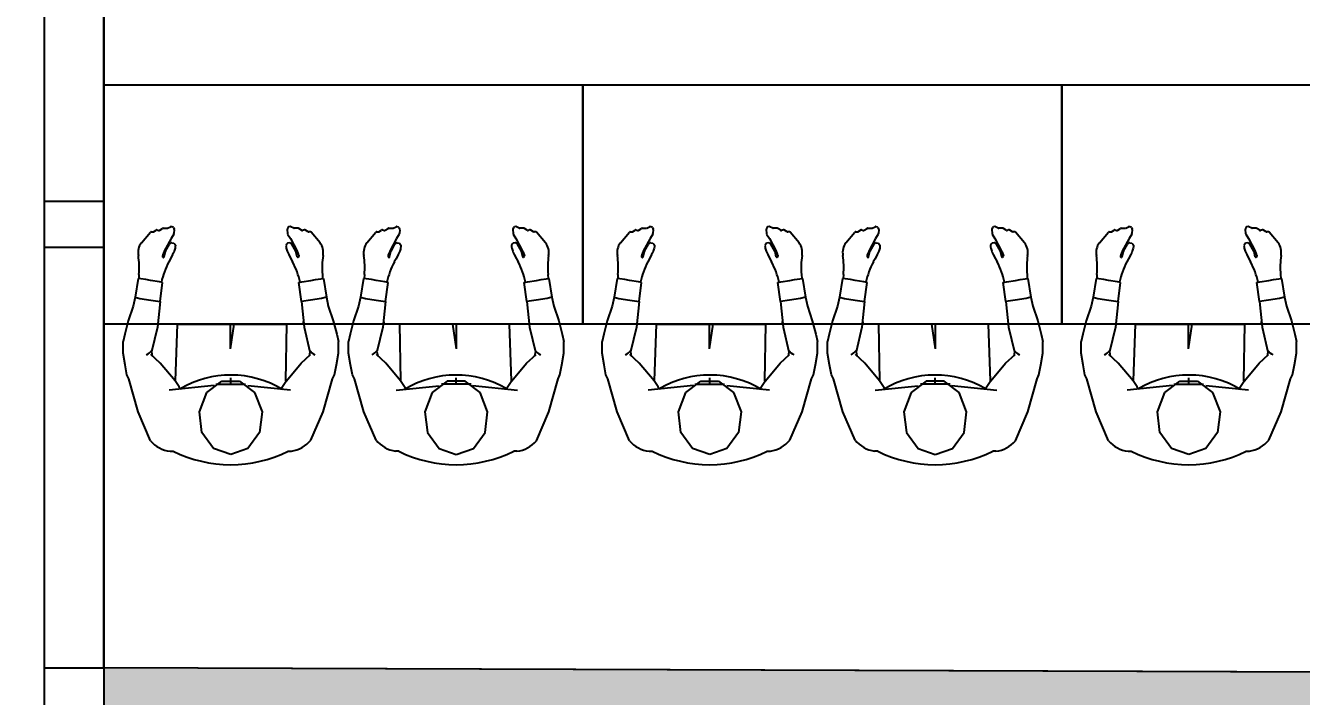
# Model space of a CAD drawing. Header units: metres. Extents: x -1 to 148, y -1 to 108.
# Drawn here: x 34.209 to 37.406, y 44.063 to 45.744 of the extents above; entities that cross this region are included whole.
import ezdxf

# ---------------------------------------------------------------- set-up
doc = ezdxf.new("R2010")
doc.units = ezdxf.units.M
doc.header["$MEASUREMENT"] = 0
for name, color, linetype in [('BEMASZUNG', 8, 'CONTINUOUS'), ('Unchanged', 8, 'CONTINUOUS'), ('Unchanged Layer Off', 2, 'CONTINUOUS')]:
    doc.layers.add(name, color=color, linetype=linetype)
doc.styles.add('ARIAL', font='arial.ttf')
doc.dimstyles.new('Meter_Bem', dxfattribs={"dimtxt": 0.35, "dimasz": 0.015, "dimexe": 0, "dimexo": 0.1, "dimgap": 0.05, "dimtad": 1, "dimzin": 0, "dimdsep": 46, "dimtxsty": 'ARIAL', "dimblk1": 'mass1', "dimblk2": 'mass2', "dimsah": 1, "dimcen": 0.125, "dimse1": 1, "dimse2": 1, "dimclrd": 256, "dimclre": 1, "dimclrt": 256, "dimazin": 0, "dimtp": 102033525.0, "dimtm": 1, "dimtfac": 1, "dimtix": 1, "dimtmove": 2, "dimatfit": 3, "dimldrblk": 'mass2', "dimfxl": 1, "dimtolj": 1, "dimtzin": 0, "dimlwd": -1, "dimarcsym": 0})

# ---------------------------------------------------------------- blocks, each defined once
blk = doc.blocks.new('mass1')
at = {"layer": 'Unchanged'}
for p, q in [((0, 25.5), (0, -12.75)), ((-5, -5), (5, 5)), ((-5, 0), (5, 0))]:
    blk.add_line(p, q, dxfattribs=at)
blk = doc.blocks.new('mass2')
at = {"layer": 'Unchanged'}
for p, q in [((0, -25.5), (0, 12.75)), ((5, 5), (-5, -5)), ((5, 0), (-5, 0))]:
    blk.add_line(p, q, dxfattribs=at)
blk = doc.blocks.new('*D12')
at = {"layer": 'BEMASZUNG', "transparency": 16777216}
blk.add_line((-1, 1.015), (-1, 106.295), dxfattribs=at)
at = {"layer": 'BEMASZUNG', "transparency": 16777216, "xscale": 0.015, "yscale": 0.015, "zscale": 0.015}
for name, p, rotation in [('mass2', (-1, 106.31), 90), ('mass1', (-1, 1), 270)]:
    blk.add_blockref(name, p, dxfattribs=dict(at, rotation=rotation))
at = {"layer": 'BEMASZUNG', "transparency": 16777216, "insert": (-1.2288, 53.655), "char_height": 0.35, "attachment_point": 5, "rotation": 90, "style": 'ARIAL'}
blk.add_mtext('\\A1;105.31', dxfattribs=at)

msp = doc.modelspace()

# ---------------------------------------------------------------- hatches: boundary and pattern name
at = {"layer": 'Unchanged'}
h = msp.add_hatch(color=256, dxfattribs=at)
h.paths.add_polyline_path([(42.6381, 48.6913), (42.7531, 48.6913), (42.7531, 51.3509), (35.5045, 51.3761), (35.5041, 51.2611), (42.6381, 51.2363)])
h.paths.add_polyline_path([(42.7531, 47.6813), (42.6381, 47.6813), (42.6381, 44.106), (34.4058, 44.1346), (34.4056, 44.1346), (34.4056, 44.0196), (42.6381, 43.991), (42.6381, 41.5322), (42.7531, 41.5322)])

# ---------------------------------------------------------------- linework, layer by layer
for p, q in [((34.2556, 51.2655), (34.2556, 44.0201)), ((34.4056, 51.265), (34.4056, 44.0196)), ((34.2556, 45.3039), (34.4056, 45.3039)), ((34.5294, 45.2273), (34.5361, 45.2317)), ((34.5384, 45.2321), (34.5431, 45.2308)), ((34.5454, 45.2312), (34.5522, 45.2357)), ((34.5538, 45.2361), (34.5639, 45.2361)), ((34.5652, 45.2364), (34.5723, 45.2399)), ((34.574, 45.2401), (34.5776, 45.2395)), ((34.5797, 45.2379), (34.5813, 45.2341)), ((34.5815, 45.2328), (34.5808, 45.2229)), ((34.8647, 45.2328), (34.8655, 45.2229)), ((34.8666, 45.2379), (34.865, 45.2341)), ((34.8722, 45.2401), (34.8687, 45.2395)), ((34.8811, 45.2364), (34.8739, 45.2399)), ((34.8925, 45.2361), (34.8823, 45.2361)), ((34.9009, 45.2312), (34.894, 45.2357)), ((34.9079, 45.2321), (34.9032, 45.2308)), ((34.9169, 45.2273), (34.9102, 45.2317)), ((35.0943, 45.2273), (35.101, 45.2317)), ((35.1033, 45.2321), (35.1081, 45.2308)), ((35.1103, 45.2312), (35.1172, 45.2357)), ((35.1187, 45.2361), (35.1289, 45.2361)), ((35.1301, 45.2364), (35.1373, 45.2399)), ((35.139, 45.2401), (35.1425, 45.2395)), ((35.1446, 45.2379), (35.1462, 45.2341)), ((35.1465, 45.2328), (35.1457, 45.2229)), ((35.4297, 45.2328), (35.4304, 45.2229)), ((35.4315, 45.2379), (35.4299, 45.2341)), ((35.4372, 45.2401), (35.4337, 45.2395)), ((35.446, 45.2364), (35.4389, 45.2399)), ((35.4574, 45.2361), (35.4473, 45.2361)), ((35.4658, 45.2312), (35.459, 45.2357)), ((35.4728, 45.2321), (35.4681, 45.2308)), ((35.4818, 45.2273), (35.4751, 45.2317)), ((35.7294, 45.2273), (35.7361, 45.2317)), ((35.7384, 45.2321), (35.7431, 45.2308)), ((35.7454, 45.2312), (35.7522, 45.2357)), ((35.7538, 45.2361), (35.7639, 45.2361)), ((35.7652, 45.2364), (35.7723, 45.2399)), ((35.774, 45.2401), (35.7776, 45.2395)), ((35.7797, 45.2379), (35.7813, 45.2341)), ((35.7815, 45.2328), (35.7808, 45.2229)), ((36.0647, 45.2328), (36.0655, 45.2229)), ((36.0666, 45.2379), (36.065, 45.2341)), ((36.0722, 45.2401), (36.0687, 45.2395)), ((36.0811, 45.2364), (36.0739, 45.2399)), ((36.0925, 45.2361), (36.0823, 45.2361)), ((36.1009, 45.2312), (36.094, 45.2357)), ((36.1079, 45.2321), (36.1032, 45.2308)), ((36.1169, 45.2273), (36.1102, 45.2317)), ((36.2943, 45.2273), (36.301, 45.2317)), ((36.3033, 45.2321), (36.3081, 45.2308)), ((36.3103, 45.2312), (36.3172, 45.2357)), ((36.3187, 45.2361), (36.3289, 45.2361)), ((36.3301, 45.2364), (36.3373, 45.2399)), ((36.339, 45.2401), (36.3425, 45.2395)), ((36.3446, 45.2379), (36.3462, 45.2341)), ((36.3465, 45.2328), (36.3457, 45.2229)), ((36.6297, 45.2328), (36.6304, 45.2229)), ((36.6315, 45.2379), (36.6299, 45.2341)), ((36.6372, 45.2401), (36.6337, 45.2395)), ((36.646, 45.2364), (36.6389, 45.2399)), ((36.6574, 45.2361), (36.6473, 45.2361)), ((36.6658, 45.2312), (36.659, 45.2357)), ((36.6728, 45.2321), (36.6681, 45.2308)), ((36.6818, 45.2273), (36.6751, 45.2317)), ((36.9294, 45.2273), (36.9361, 45.2317)), ((36.9384, 45.2321), (36.9431, 45.2308)), ((36.9454, 45.2312), (36.9522, 45.2357)), ((36.9538, 45.2361), (36.9639, 45.2361)), ((36.9652, 45.2364), (36.9723, 45.2399)), ((36.974, 45.2401), (36.9776, 45.2395)), ((36.9797, 45.2379), (36.9813, 45.2341)), ((36.9815, 45.2328), (36.9808, 45.2229)), ((37.2647, 45.2328), (37.2655, 45.2229)), ((37.2666, 45.2379), (37.265, 45.2341)), ((37.2722, 45.2401), (37.2687, 45.2395)), ((37.2811, 45.2364), (37.2739, 45.2399)), ((37.2925, 45.2361), (37.2823, 45.2361)), ((37.3009, 45.2312), (37.294, 45.2357)), ((37.3079, 45.2321), (37.3032, 45.2308)), ((37.3169, 45.2273), (37.3102, 45.2317)), ((34.4993, 45.1998), (34.5219, 45.2261)), ((34.5242, 45.2271), (34.5276, 45.2269)), ((34.5736, 45.2101), (34.5568, 45.1784)), ((34.5716, 45.198), (34.5742, 45.1997)), ((34.5804, 45.2216), (34.5737, 45.2102)), ((34.5754, 45.1998), (34.5806, 45.1988)), ((34.5806, 45.1988), (34.5829, 45.1963)), ((34.8656, 45.1988), (34.8633, 45.1963)), ((34.8709, 45.1998), (34.8656, 45.1988)), ((34.8658, 45.2216), (34.8726, 45.2102)), ((34.8747, 45.198), (34.8721, 45.1997)), ((34.8727, 45.2101), (34.8895, 45.1784)), ((34.922, 45.2271), (34.9186, 45.2269)), ((34.9469, 45.1998), (34.9244, 45.2261)), ((35.0643, 45.1998), (35.0868, 45.2261)), ((35.0892, 45.2271), (35.0926, 45.2269)), ((35.1386, 45.2101), (35.1217, 45.1784)), ((35.1365, 45.198), (35.1391, 45.1997)), ((35.1454, 45.2216), (35.1386, 45.2102)), ((35.1403, 45.1998), (35.1456, 45.1988)), ((35.1456, 45.1988), (35.1479, 45.1963)), ((35.4306, 45.1988), (35.4283, 45.1963)), ((35.4358, 45.1998), (35.4306, 45.1988)), ((35.4308, 45.2216), (35.4376, 45.2102)), ((35.4397, 45.198), (35.437, 45.1997)), ((35.4376, 45.2101), (35.4544, 45.1784)), ((35.487, 45.2271), (35.4836, 45.2269)), ((35.5119, 45.1998), (35.4893, 45.2261)), ((35.6993, 45.1998), (35.7219, 45.2261)), ((35.7242, 45.2271), (35.7276, 45.2269)), ((35.7736, 45.2101), (35.7568, 45.1784)), ((35.7716, 45.198), (35.7742, 45.1997)), ((35.7804, 45.2216), (35.7737, 45.2102)), ((35.7754, 45.1998), (35.7806, 45.1988)), ((35.7806, 45.1988), (35.7829, 45.1963)), ((36.0656, 45.1988), (36.0633, 45.1963)), ((36.0709, 45.1998), (36.0656, 45.1988)), ((36.0658, 45.2216), (36.0726, 45.2102)), ((36.0747, 45.198), (36.0721, 45.1997)), ((36.0727, 45.2101), (36.0895, 45.1784)), ((36.122, 45.2271), (36.1186, 45.2269)), ((36.1469, 45.1998), (36.1244, 45.2261)), ((36.2643, 45.1998), (36.2868, 45.2261)), ((36.2892, 45.2271), (36.2926, 45.2269)), ((36.3386, 45.2101), (36.3217, 45.1784)), ((36.3365, 45.198), (36.3391, 45.1997)), ((36.3454, 45.2216), (36.3386, 45.2102)), ((36.3403, 45.1998), (36.3456, 45.1988)), ((36.3456, 45.1988), (36.3479, 45.1963)), ((36.6306, 45.1988), (36.6283, 45.1963)), ((36.6358, 45.1998), (36.6306, 45.1988)), ((36.6308, 45.2216), (36.6376, 45.2102)), ((36.6397, 45.198), (36.637, 45.1997)), ((36.6376, 45.2101), (36.6544, 45.1784)), ((36.687, 45.2271), (36.6836, 45.2269)), ((36.7119, 45.1998), (36.6893, 45.2261)), ((36.8993, 45.1998), (36.9219, 45.2261)), ((36.9242, 45.2271), (36.9276, 45.2269)), ((36.9736, 45.2101), (36.9568, 45.1784)), ((36.9716, 45.198), (36.9742, 45.1997)), ((36.9804, 45.2216), (36.9737, 45.2102)), ((36.9754, 45.1998), (36.9806, 45.1988)), ((36.9806, 45.1988), (36.9829, 45.1963)), ((37.2656, 45.1988), (37.2633, 45.1963)), ((37.2709, 45.1998), (37.2656, 45.1988)), ((37.2658, 45.2216), (37.2726, 45.2102)), ((37.2747, 45.198), (37.2721, 45.1997)), ((37.2727, 45.2101), (37.2895, 45.1784)), ((37.322, 45.2271), (37.3186, 45.2269)), ((37.3469, 45.1998), (37.3244, 45.2261)), ((34.2556, 45.1889), (34.4056, 45.1889)), ((34.5528, 45.1686), (34.5524, 45.1661)), ((34.5567, 45.1782), (34.553, 45.1692)), ((34.5563, 45.1649), (34.5596, 45.1779)), ((34.5598, 45.1785), (34.5697, 45.1965)), ((34.5777, 45.1701), (34.5724, 45.1591)), ((34.5803, 45.1752), (34.5777, 45.1701)), ((34.5817, 45.1784), (34.5803, 45.1752)), ((34.5832, 45.1837), (34.5817, 45.1784)), ((34.5829, 45.1963), (34.5845, 45.1941)), ((34.5839, 45.1862), (34.5832, 45.1837)), ((34.5844, 45.1895), (34.5839, 45.1862)), ((34.5847, 45.1926), (34.5844, 45.1895)), ((34.5845, 45.1941), (34.5847, 45.1926)), ((34.8618, 45.1941), (34.8616, 45.1926)), ((34.8616, 45.1926), (34.8618, 45.1895)), ((34.8633, 45.1963), (34.8618, 45.1941)), ((34.8618, 45.1895), (34.8623, 45.1862)), ((34.8623, 45.1862), (34.863, 45.1837)), ((34.863, 45.1837), (34.8645, 45.1784)), ((34.8645, 45.1784), (34.866, 45.1752)), ((34.866, 45.1752), (34.8685, 45.1701)), ((34.8685, 45.1701), (34.8738, 45.1591)), ((34.8865, 45.1785), (34.8765, 45.1965)), ((34.8899, 45.1649), (34.8867, 45.1779)), ((34.8896, 45.1782), (34.8933, 45.1692)), ((34.8935, 45.1686), (34.8939, 45.1661)), ((35.1178, 45.1686), (35.1173, 45.1661)), ((35.1216, 45.1782), (35.1179, 45.1692)), ((35.1213, 45.1649), (35.1245, 45.1779)), ((35.1247, 45.1785), (35.1347, 45.1965)), ((35.1427, 45.1701), (35.1374, 45.1591)), ((35.1452, 45.1752), (35.1427, 45.1701)), ((35.1467, 45.1784), (35.1452, 45.1752)), ((35.1482, 45.1837), (35.1467, 45.1784)), ((35.1479, 45.1963), (35.1494, 45.1941)), ((35.1489, 45.1862), (35.1482, 45.1837)), ((35.1494, 45.1895), (35.1489, 45.1862)), ((35.1494, 45.1941), (35.1496, 45.1926)), ((35.1496, 45.1926), (35.1494, 45.1895)), ((35.4267, 45.1941), (35.4265, 45.1926)), ((35.4265, 45.1926), (35.4268, 45.1895)), ((35.4283, 45.1963), (35.4267, 45.1941)), ((35.4268, 45.1895), (35.4273, 45.1862)), ((35.4273, 45.1862), (35.428, 45.1837)), ((35.428, 45.1837), (35.4295, 45.1784)), ((35.4295, 45.1784), (35.4309, 45.1752)), ((35.4309, 45.1752), (35.4335, 45.1701)), ((35.4335, 45.1701), (35.4388, 45.1591)), ((35.4514, 45.1785), (35.4415, 45.1965)), ((35.4549, 45.1649), (35.4516, 45.1779)), ((35.4546, 45.1782), (35.4582, 45.1692)), ((35.4584, 45.1686), (35.4588, 45.1661)), ((35.7528, 45.1686), (35.7524, 45.1661)), ((35.7567, 45.1782), (35.753, 45.1692)), ((35.7563, 45.1649), (35.7596, 45.1779)), ((35.7598, 45.1785), (35.7697, 45.1965)), ((35.7777, 45.1701), (35.7724, 45.1591)), ((35.7803, 45.1752), (35.7777, 45.1701)), ((35.7817, 45.1784), (35.7803, 45.1752)), ((35.7832, 45.1837), (35.7817, 45.1784)), ((35.7829, 45.1963), (35.7845, 45.1941)), ((35.7839, 45.1862), (35.7832, 45.1837)), ((35.7844, 45.1895), (35.7839, 45.1862)), ((35.7847, 45.1926), (35.7844, 45.1895)), ((35.7845, 45.1941), (35.7847, 45.1926)), ((36.0618, 45.1941), (36.0616, 45.1926)), ((36.0616, 45.1926), (36.0618, 45.1895)), ((36.0633, 45.1963), (36.0618, 45.1941)), ((36.0618, 45.1895), (36.0623, 45.1862)), ((36.0623, 45.1862), (36.063, 45.1837)), ((36.063, 45.1837), (36.0645, 45.1784)), ((36.0645, 45.1784), (36.066, 45.1752)), ((36.066, 45.1752), (36.0685, 45.1701)), ((36.0685, 45.1701), (36.0738, 45.1591)), ((36.0865, 45.1785), (36.0765, 45.1965)), ((36.0899, 45.1649), (36.0867, 45.1779)), ((36.0896, 45.1782), (36.0933, 45.1692)), ((36.0935, 45.1686), (36.0939, 45.1661)), ((36.3178, 45.1686), (36.3173, 45.1661)), ((36.3216, 45.1782), (36.3179, 45.1692)), ((36.3213, 45.1649), (36.3245, 45.1779)), ((36.3247, 45.1785), (36.3347, 45.1965)), ((36.3427, 45.1701), (36.3374, 45.1591)), ((36.3452, 45.1752), (36.3427, 45.1701)), ((36.3467, 45.1784), (36.3452, 45.1752)), ((36.3482, 45.1837), (36.3467, 45.1784)), ((36.3479, 45.1963), (36.3494, 45.1941)), ((36.3489, 45.1862), (36.3482, 45.1837)), ((36.3494, 45.1895), (36.3489, 45.1862)), ((36.3494, 45.1941), (36.3496, 45.1926)), ((36.3496, 45.1926), (36.3494, 45.1895)), ((36.6267, 45.1941), (36.6265, 45.1926)), ((36.6265, 45.1926), (36.6268, 45.1895)), ((36.6283, 45.1963), (36.6267, 45.1941)), ((36.6268, 45.1895), (36.6273, 45.1862)), ((36.6273, 45.1862), (36.628, 45.1837)), ((36.628, 45.1837), (36.6295, 45.1784)), ((36.6295, 45.1784), (36.6309, 45.1752)), ((36.6309, 45.1752), (36.6335, 45.1701)), ((36.6335, 45.1701), (36.6388, 45.1591)), ((36.6514, 45.1785), (36.6415, 45.1965)), ((36.6549, 45.1649), (36.6516, 45.1779)), ((36.6546, 45.1782), (36.6582, 45.1692)), ((36.6584, 45.1686), (36.6588, 45.1661)), ((36.9528, 45.1686), (36.9524, 45.1661)), ((36.9567, 45.1782), (36.953, 45.1692)), ((36.9563, 45.1649), (36.9596, 45.1779)), ((36.9598, 45.1785), (36.9697, 45.1965)), ((36.9777, 45.1701), (36.9724, 45.1591)), ((36.9803, 45.1752), (36.9777, 45.1701)), ((36.9817, 45.1784), (36.9803, 45.1752)), ((36.9832, 45.1837), (36.9817, 45.1784)), ((36.9829, 45.1963), (36.9845, 45.1941)), ((36.9839, 45.1862), (36.9832, 45.1837)), ((36.9844, 45.1895), (36.9839, 45.1862)), ((36.9847, 45.1926), (36.9844, 45.1895)), ((36.9845, 45.1941), (36.9847, 45.1926)), ((37.2618, 45.1941), (37.2616, 45.1926)), ((37.2616, 45.1926), (37.2618, 45.1895)), ((37.2633, 45.1963), (37.2618, 45.1941)), ((37.2618, 45.1895), (37.2623, 45.1862)), ((37.2623, 45.1862), (37.263, 45.1837)), ((37.263, 45.1837), (37.2645, 45.1784)), ((37.2645, 45.1784), (37.266, 45.1752)), ((37.266, 45.1752), (37.2685, 45.1701)), ((37.2685, 45.1701), (37.2738, 45.1591)), ((37.2865, 45.1785), (37.2765, 45.1965)), ((37.2899, 45.1649), (37.2867, 45.1779)), ((37.2896, 45.1782), (37.2933, 45.1692)), ((37.2935, 45.1686), (37.2939, 45.1661)), ((34.5535, 45.1634), (34.5543, 45.1627)), ((34.5543, 45.1627), (34.5551, 45.1632)), ((34.5724, 45.1591), (34.5681, 45.1518)), ((34.8738, 45.1591), (34.8782, 45.1518)), ((34.8919, 45.1627), (34.8911, 45.1632)), ((34.8928, 45.1634), (34.8919, 45.1627)), ((35.1184, 45.1634), (35.1193, 45.1627)), ((35.1193, 45.1627), (35.1201, 45.1632)), ((35.1374, 45.1591), (35.133, 45.1518)), ((35.4388, 45.1591), (35.4431, 45.1518)), ((35.4569, 45.1627), (35.4561, 45.1632)), ((35.4577, 45.1634), (35.4569, 45.1627)), ((35.7535, 45.1634), (35.7543, 45.1627)), ((35.7543, 45.1627), (35.7551, 45.1632)), ((35.7724, 45.1591), (35.7681, 45.1518)), ((36.0738, 45.1591), (36.0782, 45.1518)), ((36.0919, 45.1627), (36.0911, 45.1632)), ((36.0928, 45.1634), (36.0919, 45.1627)), ((36.3184, 45.1634), (36.3193, 45.1627)), ((36.3193, 45.1627), (36.3201, 45.1632)), ((36.3374, 45.1591), (36.333, 45.1518)), ((36.6388, 45.1591), (36.6431, 45.1518)), ((36.6569, 45.1627), (36.6561, 45.1632)), ((36.6577, 45.1634), (36.6569, 45.1627)), ((36.9535, 45.1634), (36.9543, 45.1627)), ((36.9543, 45.1627), (36.9551, 45.1632)), ((36.9724, 45.1591), (36.9681, 45.1518)), ((37.2738, 45.1591), (37.2782, 45.1518)), ((37.2919, 45.1627), (37.2911, 45.1632)), ((37.2928, 45.1634), (37.2919, 45.1627)), ((34.4909, 45.1102), (34.4834, 45.0632)), ((34.4976, 45.1092), (34.4909, 45.1102)), ((34.4932, 45.1202), (34.4928, 45.11)), ((34.4932, 45.1202), (34.4928, 45.11)), ((34.5107, 45.1074), (34.4976, 45.1092)), ((34.5223, 45.1056), (34.5107, 45.1074)), ((34.5446, 45.1018), (34.5223, 45.1056)), ((34.9016, 45.1018), (34.9239, 45.1056)), ((34.9239, 45.1056), (34.9356, 45.1074)), ((34.9356, 45.1074), (34.9487, 45.1092)), ((34.9487, 45.1092), (34.9553, 45.1102)), ((34.9531, 45.1202), (34.9535, 45.11)), ((34.9531, 45.1202), (34.9535, 45.11)), ((34.9553, 45.1102), (34.9628, 45.0632)), ((35.0559, 45.1102), (35.0484, 45.0632)), ((35.0625, 45.1092), (35.0559, 45.1102)), ((35.0581, 45.1202), (35.0577, 45.11)), ((35.0581, 45.1202), (35.0577, 45.11)), ((35.0756, 45.1074), (35.0625, 45.1092)), ((35.0873, 45.1056), (35.0756, 45.1074)), ((35.1096, 45.1018), (35.0873, 45.1056)), ((35.4666, 45.1018), (35.4889, 45.1056)), ((35.4889, 45.1056), (35.5006, 45.1074)), ((35.5006, 45.1074), (35.5136, 45.1092)), ((35.5136, 45.1092), (35.5203, 45.1102)), ((35.518, 45.1202), (35.5185, 45.11)), ((35.518, 45.1202), (35.5185, 45.11)), ((35.5203, 45.1102), (35.5278, 45.0632)), ((35.6909, 45.1102), (35.6834, 45.0632)), ((35.6976, 45.1092), (35.6909, 45.1102)), ((35.6932, 45.1202), (35.6928, 45.11)), ((35.6932, 45.1202), (35.6928, 45.11)), ((35.7107, 45.1074), (35.6976, 45.1092)), ((35.7223, 45.1056), (35.7107, 45.1074)), ((35.7446, 45.1018), (35.7223, 45.1056)), ((36.1016, 45.1018), (36.1239, 45.1056)), ((36.1239, 45.1056), (36.1356, 45.1074)), ((36.1356, 45.1074), (36.1487, 45.1092)), ((36.1487, 45.1092), (36.1553, 45.1102)), ((36.1531, 45.1202), (36.1535, 45.11)), ((36.1531, 45.1202), (36.1535, 45.11)), ((36.1553, 45.1102), (36.1628, 45.0632)), ((36.2559, 45.1102), (36.2484, 45.0632)), ((36.2625, 45.1092), (36.2559, 45.1102)), ((36.2581, 45.1202), (36.2577, 45.11)), ((36.2581, 45.1202), (36.2577, 45.11)), ((36.2756, 45.1074), (36.2625, 45.1092)), ((36.2873, 45.1056), (36.2756, 45.1074)), ((36.3096, 45.1018), (36.2873, 45.1056)), ((36.6666, 45.1018), (36.6889, 45.1056)), ((36.6889, 45.1056), (36.7006, 45.1074)), ((36.7006, 45.1074), (36.7136, 45.1092)), ((36.7136, 45.1092), (36.7203, 45.1102)), ((36.718, 45.1202), (36.7185, 45.11)), ((36.718, 45.1202), (36.7185, 45.11)), ((36.7203, 45.1102), (36.7278, 45.0632)), ((36.8909, 45.1102), (36.8834, 45.0632)), ((36.8976, 45.1092), (36.8909, 45.1102)), ((36.8932, 45.1202), (36.8928, 45.11)), ((36.8932, 45.1202), (36.8928, 45.11)), ((36.9107, 45.1074), (36.8976, 45.1092)), ((36.9223, 45.1056), (36.9107, 45.1074)), ((36.9446, 45.1018), (36.9223, 45.1056)), ((37.3016, 45.1018), (37.3239, 45.1056)), ((37.3239, 45.1056), (37.3356, 45.1074)), ((37.3356, 45.1074), (37.3487, 45.1092)), ((37.3487, 45.1092), (37.3553, 45.1102)), ((37.3531, 45.1202), (37.3535, 45.11)), ((37.3531, 45.1202), (37.3535, 45.11)), ((37.3553, 45.1102), (37.3628, 45.0632)), ((34.5526, 45.1005), (34.5446, 45.1018)), ((34.5461, 45.0523), (34.5526, 45.1005)), ((34.8936, 45.1005), (34.9016, 45.1018)), ((34.9001, 45.0523), (34.8936, 45.1005)), ((35.1176, 45.1005), (35.1096, 45.1018)), ((35.1111, 45.0523), (35.1176, 45.1005)), ((35.4586, 45.1005), (35.4666, 45.1018)), ((35.4651, 45.0523), (35.4586, 45.1005)), ((35.7526, 45.1005), (35.7446, 45.1018)), ((35.7461, 45.0523), (35.7526, 45.1005)), ((36.0936, 45.1005), (36.1016, 45.1018)), ((36.1001, 45.0523), (36.0936, 45.1005)), ((36.3176, 45.1005), (36.3096, 45.1018)), ((36.3111, 45.0523), (36.3176, 45.1005)), ((36.6586, 45.1005), (36.6666, 45.1018)), ((36.6651, 45.0523), (36.6586, 45.1005)), ((36.9526, 45.1005), (36.9446, 45.1018)), ((36.9461, 45.0523), (36.9526, 45.1005)), ((37.2936, 45.1005), (37.3016, 45.1018)), ((37.3001, 45.0523), (37.2936, 45.1005)), ((34.4786, 45.0407), (34.4661, 45.0043)), ((34.4834, 45.0632), (34.4786, 45.0407)), ((34.4838, 45.0647), (34.4834, 45.0632)), ((34.4834, 45.0632), (34.4956, 45.0605)), ((34.4956, 45.0605), (34.5229, 45.0562)), ((34.5229, 45.0562), (34.5461, 45.0523)), ((34.5461, 45.0523), (34.5394, 44.9884)), ((34.9233, 45.0562), (34.9001, 45.0523)), ((34.9001, 45.0523), (34.9068, 44.9884)), ((34.9507, 45.0605), (34.9233, 45.0562)), ((34.9628, 45.0632), (34.9507, 45.0605)), ((34.9625, 45.0647), (34.9628, 45.0632)), ((34.9628, 45.0632), (34.9677, 45.0407)), ((34.9677, 45.0407), (34.9802, 45.0043)), ((35.0435, 45.0407), (35.031, 45.0043)), ((35.0484, 45.0632), (35.0435, 45.0407)), ((35.0487, 45.0647), (35.0484, 45.0632)), ((35.0484, 45.0632), (35.0605, 45.0605)), ((35.0605, 45.0605), (35.0879, 45.0562)), ((35.0879, 45.0562), (35.1111, 45.0523)), ((35.1111, 45.0523), (35.1044, 44.9884)), ((35.4883, 45.0562), (35.4651, 45.0523)), ((35.4651, 45.0523), (35.4718, 44.9884)), ((35.5157, 45.0605), (35.4883, 45.0562)), ((35.5278, 45.0632), (35.5157, 45.0605)), ((35.5274, 45.0647), (35.5278, 45.0632)), ((35.5278, 45.0632), (35.5326, 45.0407)), ((35.5326, 45.0407), (35.5452, 45.0043)), ((35.6786, 45.0407), (35.6661, 45.0043)), ((35.6834, 45.0632), (35.6786, 45.0407)), ((35.6838, 45.0647), (35.6834, 45.0632)), ((35.6834, 45.0632), (35.6956, 45.0605)), ((35.6956, 45.0605), (35.7229, 45.0562)), ((35.7229, 45.0562), (35.7461, 45.0523)), ((35.7461, 45.0523), (35.7394, 44.9884)), ((36.1233, 45.0562), (36.1001, 45.0523)), ((36.1001, 45.0523), (36.1068, 44.9884)), ((36.1507, 45.0605), (36.1233, 45.0562)), ((36.1628, 45.0632), (36.1507, 45.0605)), ((36.1625, 45.0647), (36.1628, 45.0632)), ((36.1628, 45.0632), (36.1677, 45.0407)), ((36.1677, 45.0407), (36.1802, 45.0043)), ((36.2435, 45.0407), (36.231, 45.0043)), ((36.2484, 45.0632), (36.2435, 45.0407)), ((36.2487, 45.0647), (36.2484, 45.0632)), ((36.2484, 45.0632), (36.2605, 45.0605)), ((36.2605, 45.0605), (36.2879, 45.0562)), ((36.2879, 45.0562), (36.3111, 45.0523)), ((36.3111, 45.0523), (36.3044, 44.9884)), ((36.6883, 45.0562), (36.6651, 45.0523)), ((36.6651, 45.0523), (36.6718, 44.9884)), ((36.7157, 45.0605), (36.6883, 45.0562)), ((36.7278, 45.0632), (36.7157, 45.0605)), ((36.7274, 45.0647), (36.7278, 45.0632)), ((36.7278, 45.0632), (36.7326, 45.0407)), ((36.7326, 45.0407), (36.7452, 45.0043)), ((36.8786, 45.0407), (36.8661, 45.0043)), ((36.8834, 45.0632), (36.8786, 45.0407)), ((36.8838, 45.0647), (36.8834, 45.0632)), ((36.8834, 45.0632), (36.8956, 45.0605)), ((36.8956, 45.0605), (36.9229, 45.0562)), ((36.9229, 45.0562), (36.9461, 45.0523)), ((36.9461, 45.0523), (36.9394, 44.9884)), ((37.3233, 45.0562), (37.3001, 45.0523)), ((37.3001, 45.0523), (37.3068, 44.9884)), ((37.3507, 45.0605), (37.3233, 45.0562)), ((37.3628, 45.0632), (37.3507, 45.0605)), ((37.3625, 45.0647), (37.3628, 45.0632)), ((37.3628, 45.0632), (37.3677, 45.0407)), ((37.3677, 45.0407), (37.3802, 45.0043)), ((34.4661, 45.0043), (34.4576, 44.9711)), ((34.5394, 44.9884), (34.5247, 44.9266)), ((34.5848, 44.8538), (34.5898, 44.9956)), ((34.5898, 44.9956), (34.864, 44.9956)), ((34.7228, 44.9337), (34.7222, 44.9956)), ((34.7223, 44.9337), (34.7315, 44.9956)), ((34.8615, 44.8538), (34.864, 44.9956)), ((34.9045, 45.0002), (34.9044, 44.9991)), ((34.9044, 44.9991), (34.9044, 44.9979)), ((34.9047, 45.0014), (34.9045, 45.0002)), ((34.9049, 45.0025), (34.9047, 45.0014)), ((34.9052, 45.0036), (34.9049, 45.0025)), ((34.9068, 44.9884), (34.9216, 44.9266)), ((34.9802, 45.0043), (34.9886, 44.9711)), ((35.031, 45.0043), (35.0226, 44.9711)), ((35.1044, 44.9884), (35.0896, 44.9266)), ((35.106, 45.0036), (35.1063, 45.0025)), ((35.1063, 45.0025), (35.1065, 45.0014)), ((35.1065, 45.0014), (35.1067, 45.0002)), ((35.1067, 45.0002), (35.1068, 44.9991)), ((35.1068, 44.9991), (35.1068, 44.9979)), ((35.1497, 44.8538), (35.1472, 44.9956)), ((35.4214, 44.9956), (35.1472, 44.9956)), ((35.2889, 44.9337), (35.2797, 44.9956)), ((35.2884, 44.9337), (35.2891, 44.9956)), ((35.4264, 44.8538), (35.4214, 44.9956)), ((35.4718, 44.9884), (35.4865, 44.9266)), ((35.5452, 45.0043), (35.5536, 44.9711)), ((35.6661, 45.0043), (35.6576, 44.9711)), ((35.7394, 44.9884), (35.7247, 44.9266)), ((35.7848, 44.8538), (35.7898, 44.9956)), ((35.7898, 44.9956), (36.064, 44.9956)), ((35.9228, 44.9337), (35.9222, 44.9956)), ((35.9223, 44.9337), (35.9315, 44.9956)), ((36.0615, 44.8538), (36.064, 44.9956)), ((36.1045, 45.0002), (36.1044, 44.9991)), ((36.1044, 44.9991), (36.1044, 44.9979)), ((36.1047, 45.0014), (36.1045, 45.0002)), ((36.1049, 45.0025), (36.1047, 45.0014)), ((36.1052, 45.0036), (36.1049, 45.0025)), ((36.1068, 44.9884), (36.1216, 44.9266)), ((36.1802, 45.0043), (36.1886, 44.9711)), ((36.231, 45.0043), (36.2226, 44.9711)), ((36.3044, 44.9884), (36.2896, 44.9266)), ((36.306, 45.0036), (36.3063, 45.0025)), ((36.3063, 45.0025), (36.3065, 45.0014)), ((36.3065, 45.0014), (36.3067, 45.0002)), ((36.3067, 45.0002), (36.3068, 44.9991)), ((36.3068, 44.9991), (36.3068, 44.9979)), ((36.3497, 44.8538), (36.3472, 44.9956)), ((36.6214, 44.9956), (36.3472, 44.9956)), ((36.4889, 44.9337), (36.4797, 44.9956)), ((36.4884, 44.9337), (36.4891, 44.9956)), ((36.6264, 44.8538), (36.6214, 44.9956)), ((36.6718, 44.9884), (36.6865, 44.9266)), ((36.7452, 45.0043), (36.7536, 44.9711)), ((36.8661, 45.0043), (36.8576, 44.9711)), ((36.9394, 44.9884), (36.9247, 44.9266)), ((36.9848, 44.8538), (36.9898, 44.9956)), ((36.9898, 44.9956), (37.264, 44.9956)), ((37.1228, 44.9337), (37.1222, 44.9956)), ((37.1223, 44.9337), (37.1315, 44.9956)), ((37.2615, 44.8538), (37.264, 44.9956)), ((37.3045, 45.0002), (37.3044, 44.9991)), ((37.3044, 44.9991), (37.3044, 44.9979)), ((37.3047, 45.0014), (37.3045, 45.0002)), ((37.3049, 45.0025), (37.3047, 45.0014)), ((37.3052, 45.0036), (37.3049, 45.0025)), ((37.3068, 44.9884), (37.3216, 44.9266)), ((37.3802, 45.0043), (37.3886, 44.9711)), ((34.4534, 44.9233), (34.4535, 44.9523)), ((34.4576, 44.9711), (34.4535, 44.9523)), ((34.9886, 44.9711), (34.9928, 44.9523)), ((34.9928, 44.9233), (34.9928, 44.9523)), ((35.0226, 44.9711), (35.0184, 44.9523)), ((35.0184, 44.9233), (35.0184, 44.9523)), ((35.5536, 44.9711), (35.5577, 44.9523)), ((35.5578, 44.9233), (35.5577, 44.9523)), ((35.6534, 44.9233), (35.6535, 44.9523)), ((35.6576, 44.9711), (35.6535, 44.9523)), ((36.1886, 44.9711), (36.1928, 44.9523)), ((36.1928, 44.9233), (36.1928, 44.9523)), ((36.2226, 44.9711), (36.2184, 44.9523)), ((36.2184, 44.9233), (36.2184, 44.9523)), ((36.7536, 44.9711), (36.7577, 44.9523)), ((36.7578, 44.9233), (36.7577, 44.9523)), ((36.8534, 44.9233), (36.8535, 44.9523)), ((36.8576, 44.9711), (36.8535, 44.9523)), ((37.3886, 44.9711), (37.3928, 44.9523)), ((37.3928, 44.9233), (37.3928, 44.9523)), ((34.4585, 44.8942), (34.4534, 44.9233)), ((34.5467, 44.8978), (34.5232, 44.9196)), ((34.5247, 44.9266), (34.5267, 44.9164)), ((34.8995, 44.8978), (34.9231, 44.9196)), ((34.9216, 44.9266), (34.9196, 44.9164)), ((34.9878, 44.8942), (34.9928, 44.9233)), ((35.0235, 44.8942), (35.0184, 44.9233)), ((35.1117, 44.8978), (35.0881, 44.9196)), ((35.0896, 44.9266), (35.0916, 44.9164)), ((35.4645, 44.8978), (35.488, 44.9196)), ((35.4865, 44.9266), (35.4846, 44.9164)), ((35.5527, 44.8942), (35.5578, 44.9233)), ((35.6585, 44.8942), (35.6534, 44.9233)), ((35.7467, 44.8978), (35.7232, 44.9196)), ((35.7247, 44.9266), (35.7267, 44.9164)), ((36.0995, 44.8978), (36.1231, 44.9196)), ((36.1216, 44.9266), (36.1196, 44.9164)), ((36.1878, 44.8942), (36.1928, 44.9233)), ((36.2235, 44.8942), (36.2184, 44.9233)), ((36.3117, 44.8978), (36.2881, 44.9196)), ((36.2896, 44.9266), (36.2916, 44.9164)), ((36.6645, 44.8978), (36.688, 44.9196)), ((36.6865, 44.9266), (36.6846, 44.9164)), ((36.7527, 44.8942), (36.7578, 44.9233)), ((36.8585, 44.8942), (36.8534, 44.9233)), ((36.9467, 44.8978), (36.9232, 44.9196)), ((36.9247, 44.9266), (36.9267, 44.9164)), ((37.2995, 44.8978), (37.3231, 44.9196)), ((37.3216, 44.9266), (37.3196, 44.9164)), ((37.3878, 44.8942), (37.3928, 44.9233)), ((34.4632, 44.8687), (34.4585, 44.8942)), ((34.5836, 44.8538), (34.5467, 44.8978)), ((34.8626, 44.8538), (34.8995, 44.8978)), ((34.9831, 44.8687), (34.9878, 44.8942)), ((35.0281, 44.8687), (35.0235, 44.8942)), ((35.1486, 44.8538), (35.1117, 44.8978)), ((35.4276, 44.8538), (35.4645, 44.8978)), ((35.548, 44.8687), (35.5527, 44.8942)), ((35.6632, 44.8687), (35.6585, 44.8942)), ((35.7836, 44.8538), (35.7467, 44.8978)), ((36.0626, 44.8538), (36.0995, 44.8978)), ((36.1831, 44.8687), (36.1878, 44.8942)), ((36.2281, 44.8687), (36.2235, 44.8942)), ((36.3486, 44.8538), (36.3117, 44.8978)), ((36.6276, 44.8538), (36.6645, 44.8978)), ((36.748, 44.8687), (36.7527, 44.8942)), ((36.8632, 44.8687), (36.8585, 44.8942)), ((36.9836, 44.8538), (36.9467, 44.8978)), ((37.2626, 44.8538), (37.2995, 44.8978)), ((37.3831, 44.8687), (37.3878, 44.8942)), ((34.4681, 44.8587), (34.4632, 44.8687)), ((34.4913, 44.7763), (34.4681, 44.8587)), ((34.6632, 44.8242), (34.7008, 44.8527)), ((34.7008, 44.8527), (34.7455, 44.8527)), ((34.7231, 44.8456), (34.7231, 44.8617)), ((34.7455, 44.8527), (34.7831, 44.8242)), ((34.9549, 44.7763), (34.9782, 44.8587)), ((34.9782, 44.8587), (34.9831, 44.8687)), ((35.0331, 44.8587), (35.0281, 44.8687)), ((35.0563, 44.7763), (35.0331, 44.8587)), ((35.2657, 44.8527), (35.2281, 44.8242)), ((35.3104, 44.8527), (35.2657, 44.8527)), ((35.2881, 44.8456), (35.2881, 44.8617)), ((35.348, 44.8242), (35.3104, 44.8527)), ((35.5199, 44.7763), (35.5431, 44.8587)), ((35.5431, 44.8587), (35.548, 44.8687)), ((35.6681, 44.8587), (35.6632, 44.8687)), ((35.6913, 44.7763), (35.6681, 44.8587)), ((35.8632, 44.8242), (35.9008, 44.8527)), ((35.9008, 44.8527), (35.9455, 44.8527)), ((35.9231, 44.8456), (35.9231, 44.8617)), ((35.9455, 44.8527), (35.9831, 44.8242)), ((36.1549, 44.7763), (36.1782, 44.8587)), ((36.1782, 44.8587), (36.1831, 44.8687)), ((36.2331, 44.8587), (36.2281, 44.8687)), ((36.2563, 44.7763), (36.2331, 44.8587)), ((36.4657, 44.8527), (36.4281, 44.8242)), ((36.5104, 44.8527), (36.4657, 44.8527)), ((36.4881, 44.8456), (36.4881, 44.8617)), ((36.548, 44.8242), (36.5104, 44.8527)), ((36.7199, 44.7763), (36.7431, 44.8587)), ((36.7431, 44.8587), (36.748, 44.8687)), ((36.8681, 44.8587), (36.8632, 44.8687)), ((36.8913, 44.7763), (36.8681, 44.8587)), ((37.0632, 44.8242), (37.1008, 44.8527)), ((37.1008, 44.8527), (37.1455, 44.8527)), ((37.1231, 44.8456), (37.1231, 44.8617)), ((37.1455, 44.8527), (37.1831, 44.8242)), ((37.3549, 44.7763), (37.3782, 44.8587)), ((37.3782, 44.8587), (37.3831, 44.8687)), ((34.6821, 44.8421), (34.5692, 44.8305)), ((34.6446, 44.7763), (34.6632, 44.8242)), ((34.686, 44.8456), (34.7602, 44.8456)), ((34.8732, 44.8305), (34.7661, 44.8412)), ((34.7831, 44.8242), (34.8016, 44.7763)), ((35.138, 44.8305), (35.2451, 44.8412)), ((35.2281, 44.8242), (35.2096, 44.7763)), ((35.3252, 44.8456), (35.251, 44.8456)), ((35.3291, 44.8421), (35.442, 44.8305)), ((35.3666, 44.7763), (35.348, 44.8242)), ((35.8821, 44.8421), (35.7692, 44.8305)), ((35.8446, 44.7763), (35.8632, 44.8242)), ((35.886, 44.8456), (35.9602, 44.8456)), ((36.0732, 44.8305), (35.9661, 44.8412)), ((35.9831, 44.8242), (36.0016, 44.7763)), ((36.338, 44.8305), (36.4451, 44.8412)), ((36.4281, 44.8242), (36.4096, 44.7763)), ((36.5252, 44.8456), (36.451, 44.8456)), ((36.5291, 44.8421), (36.642, 44.8305)), ((36.5666, 44.7763), (36.548, 44.8242)), ((37.0821, 44.8421), (36.9692, 44.8305)), ((37.0446, 44.7763), (37.0632, 44.8242)), ((37.086, 44.8456), (37.1602, 44.8456)), ((37.2732, 44.8305), (37.1661, 44.8412)), ((37.1831, 44.8242), (37.2016, 44.7763)), ((34.5223, 44.7032), (34.4913, 44.7763)), ((34.651, 44.7242), (34.6446, 44.7763)), ((34.8016, 44.7763), (34.7953, 44.7242)), ((34.9239, 44.7052), (34.9549, 44.7763)), ((35.0873, 44.7052), (35.0563, 44.7763)), ((35.2096, 44.7763), (35.2159, 44.7242)), ((35.3602, 44.7242), (35.3666, 44.7763)), ((35.4889, 44.7032), (35.5199, 44.7763)), ((35.7223, 44.7032), (35.6913, 44.7763)), ((35.851, 44.7242), (35.8446, 44.7763)), ((36.0016, 44.7763), (35.9953, 44.7242)), ((36.1239, 44.7052), (36.1549, 44.7763)), ((36.2873, 44.7052), (36.2563, 44.7763)), ((36.4096, 44.7763), (36.4159, 44.7242)), ((36.5602, 44.7242), (36.5666, 44.7763)), ((36.6889, 44.7032), (36.7199, 44.7763)), ((36.9223, 44.7032), (36.8913, 44.7763)), ((37.051, 44.7242), (37.0446, 44.7763)), ((37.2016, 44.7763), (37.1953, 44.7242)), ((37.3239, 44.7052), (37.3549, 44.7763)), ((34.6802, 44.6844), (34.651, 44.7242)), ((34.7953, 44.7242), (34.766, 44.6844)), ((35.2159, 44.7242), (35.2452, 44.6844)), ((35.331, 44.6844), (35.3602, 44.7242)), ((35.8802, 44.6844), (35.851, 44.7242)), ((35.9953, 44.7242), (35.966, 44.6844)), ((36.4159, 44.7242), (36.4452, 44.6844)), ((36.531, 44.6844), (36.5602, 44.7242)), ((37.0802, 44.6844), (37.051, 44.7242)), ((37.1953, 44.7242), (37.166, 44.6844)), ((34.5711, 44.6775), (34.5791, 44.6775)), ((34.7231, 44.6695), (34.6802, 44.6844)), ((34.766, 44.6844), (34.7231, 44.6695)), ((34.8671, 44.6775), (34.8751, 44.6775)), ((35.1441, 44.6775), (35.1361, 44.6775)), ((35.2452, 44.6844), (35.2881, 44.6695)), ((35.2881, 44.6695), (35.331, 44.6844)), ((35.4401, 44.6775), (35.4321, 44.6775)), ((35.7711, 44.6775), (35.7791, 44.6775)), ((35.9231, 44.6695), (35.8802, 44.6844)), ((35.966, 44.6844), (35.9231, 44.6695)), ((36.0671, 44.6775), (36.0751, 44.6775)), ((36.3441, 44.6775), (36.3361, 44.6775)), ((36.4452, 44.6844), (36.4881, 44.6695)), ((36.4881, 44.6695), (36.531, 44.6844)), ((36.6401, 44.6775), (36.6321, 44.6775)), ((36.9711, 44.6775), (36.9791, 44.6775)), ((37.1231, 44.6695), (37.0802, 44.6844)), ((37.166, 44.6844), (37.1231, 44.6695)), ((37.2671, 44.6775), (37.2751, 44.6775)), ((34.2556, 44.1346), (34.4056, 44.1346)), ((42.6381, 44.106), (34.4056, 44.1346))]:
    msp.add_line(p, q, dxfattribs=at)
at = {"layer": 'Unchanged', "ltscale": 0.2}
for p, q in [((34.4056, 44.9956), (34.4056, 45.5956)), ((34.4056, 45.5956), (35.6056, 45.5956)), ((35.6056, 44.9956), (35.6056, 45.5956)), ((35.6056, 45.5956), (36.8056, 45.5956)), ((35.6056, 45.5956), (35.6056, 44.9956)), ((36.8056, 44.9956), (36.8056, 45.5956)), ((36.8056, 45.5956), (38.0056, 45.5956)), ((36.8056, 45.5956), (36.8056, 44.9956)), ((35.6056, 44.9956), (34.4056, 44.9956)), ((36.8056, 44.9956), (35.6056, 44.9956)), ((38.0056, 44.9956), (36.8056, 44.9956))]:
    msp.add_line(p, q, dxfattribs=at)
at = {"layer": 'Unchanged'}
for centre, radius, start, end in [((34.5376, 45.2293), 0.00283, 75.0965, 123.2828), ((34.5438, 45.2336), 0.00283, 255.0965, 303.2747), ((34.5538, 45.2333), 0.00283, 89.9348, 123.2747), ((34.5639, 45.239), 0.00283, 269.9348, 295.913), ((34.5736, 45.2373), 0.00283, 80.3241, 115.913), ((34.5771, 45.2367), 0.00283, 23.0843, 80.3241), ((34.5787, 45.233), 0.00283, 355.8427, 23.0843), ((34.8676, 45.233), 0.00283, 156.9157, 184.1573), ((34.8692, 45.2367), 0.00283, 99.6759, 156.9157), ((34.8727, 45.2373), 0.00283, 64.087, 99.6759), ((34.8823, 45.239), 0.00283, 244.087, 270.0652), ((34.8925, 45.2333), 0.00283, 56.7253, 90.0652), ((34.9024, 45.2336), 0.00283, 236.7253, 284.9035), ((34.9086, 45.2293), 0.00283, 56.7172, 104.9035), ((35.1026, 45.2293), 0.00283, 75.0965, 123.2828), ((35.1088, 45.2336), 0.00283, 255.0965, 303.2747), ((35.1187, 45.2333), 0.00283, 89.9348, 123.2747), ((35.1289, 45.239), 0.00283, 269.9348, 295.913), ((35.1385, 45.2373), 0.00283, 80.3241, 115.913), ((35.142, 45.2367), 0.00283, 23.0843, 80.3241), ((35.1436, 45.233), 0.00283, 355.8427, 23.0843), ((35.4325, 45.233), 0.00283, 156.9157, 184.1573), ((35.4341, 45.2367), 0.00283, 99.6759, 156.9157), ((35.4376, 45.2373), 0.00283, 64.087, 99.6759), ((35.4473, 45.239), 0.00283, 244.087, 270.0652), ((35.4574, 45.2333), 0.00283, 56.7253, 90.0652), ((35.4674, 45.2336), 0.00283, 236.7253, 284.9035), ((35.4736, 45.2293), 0.00283, 56.7172, 104.9035), ((35.7376, 45.2293), 0.00283, 75.0965, 123.2828), ((35.7438, 45.2336), 0.00283, 255.0965, 303.2747), ((35.7538, 45.2333), 0.00283, 89.9348, 123.2747), ((35.7639, 45.239), 0.00283, 269.9348, 295.913), ((35.7736, 45.2373), 0.00283, 80.3241, 115.913), ((35.7771, 45.2367), 0.00283, 23.0843, 80.3241), ((35.7787, 45.233), 0.00283, 355.8427, 23.0843), ((36.0676, 45.233), 0.00283, 156.9157, 184.1573), ((36.0692, 45.2367), 0.00283, 99.6759, 156.9157), ((36.0727, 45.2373), 0.00283, 64.087, 99.6759), ((36.0823, 45.239), 0.00283, 244.087, 270.0652), ((36.0925, 45.2333), 0.00283, 56.7253, 90.0652), ((36.1024, 45.2336), 0.00283, 236.7253, 284.9035), ((36.1086, 45.2293), 0.00283, 56.7172, 104.9035), ((36.3026, 45.2293), 0.00283, 75.0965, 123.2828), ((36.3088, 45.2336), 0.00283, 255.0965, 303.2747), ((36.3187, 45.2333), 0.00283, 89.9348, 123.2747), ((36.3289, 45.239), 0.00283, 269.9348, 295.913), ((36.3385, 45.2373), 0.00283, 80.3241, 115.913), ((36.342, 45.2367), 0.00283, 23.0843, 80.3241), ((36.3436, 45.233), 0.00283, 355.8427, 23.0843), ((36.6325, 45.233), 0.00283, 156.9157, 184.1573), ((36.6341, 45.2367), 0.00283, 99.6759, 156.9157), ((36.6376, 45.2373), 0.00283, 64.087, 99.6759), ((36.6473, 45.239), 0.00283, 244.087, 270.0652), ((36.6574, 45.2333), 0.00283, 56.7253, 90.0652), ((36.6674, 45.2336), 0.00283, 236.7253, 284.9035), ((36.6736, 45.2293), 0.00283, 56.7172, 104.9035), ((36.9376, 45.2293), 0.00283, 75.0965, 123.2828), ((36.9438, 45.2336), 0.00283, 255.0965, 303.2747), ((36.9538, 45.2333), 0.00283, 89.9348, 123.2747), ((36.9639, 45.239), 0.00283, 269.9348, 295.913), ((36.9736, 45.2373), 0.00283, 80.3241, 115.913), ((36.9771, 45.2367), 0.00283, 23.0843, 80.3241), ((36.9787, 45.233), 0.00283, 355.8427, 23.0843), ((37.2676, 45.233), 0.00283, 156.9157, 184.1573), ((37.2692, 45.2367), 0.00283, 99.6759, 156.9157), ((37.2727, 45.2373), 0.00283, 64.087, 99.6759), ((37.2823, 45.239), 0.00283, 244.087, 270.0652), ((37.2925, 45.2333), 0.00283, 56.7253, 90.0652), ((37.3024, 45.2336), 0.00283, 236.7253, 284.9035), ((37.3086, 45.2293), 0.00283, 56.7172, 104.9035), ((34.5326, 45.1751), 0.0415, 143.4501, 189.999), ((34.524, 45.2243), 0.00283, 85.8661, 139.4353), ((34.5278, 45.2297), 0.00283, 265.8661, 303.2828), ((34.5761, 45.2087), 0.00283, 149.5422, 152.0077), ((34.5749, 45.197), 0.00283, 79.4744, 104.0424), ((34.578, 45.2231), 0.00283, 329.5422, 355.8427), ((34.8683, 45.2231), 0.00283, 184.1573, 210.4578), ((34.8714, 45.197), 0.00283, 75.9576, 100.5256), ((34.8702, 45.2087), 0.00283, 27.9923, 30.4578), ((34.9184, 45.2297), 0.00283, 236.7172, 274.1339), ((34.9222, 45.2243), 0.00283, 40.5647, 94.1339), ((34.9136, 45.1751), 0.0415, 350.001, 36.5499), ((35.0976, 45.1751), 0.0415, 143.4501, 189.999), ((35.089, 45.2243), 0.00283, 85.8661, 139.4353), ((35.0928, 45.2297), 0.00283, 265.8661, 303.2828), ((35.1411, 45.2087), 0.00283, 149.5422, 152.0077), ((35.1398, 45.197), 0.00283, 79.4744, 104.0424), ((35.1429, 45.2231), 0.00283, 329.5422, 355.8427), ((35.4332, 45.2231), 0.00283, 184.1573, 210.4578), ((35.4363, 45.197), 0.00283, 75.9576, 100.5256), ((35.4351, 45.2087), 0.00283, 27.9923, 30.4578), ((35.4834, 45.2297), 0.00283, 236.7172, 274.1339), ((35.4872, 45.2243), 0.00283, 40.5647, 94.1339), ((35.4786, 45.1751), 0.0415, 350.001, 36.5499), ((35.7326, 45.1751), 0.0415, 143.4501, 189.999), ((35.724, 45.2243), 0.00283, 85.8661, 139.4353), ((35.7278, 45.2297), 0.00283, 265.8661, 303.2828), ((35.7761, 45.2087), 0.00283, 149.5422, 152.0077), ((35.7749, 45.197), 0.00283, 79.4744, 104.0424), ((35.778, 45.2231), 0.00283, 329.5422, 355.8427), ((36.0683, 45.2231), 0.00283, 184.1573, 210.4578), ((36.0714, 45.197), 0.00283, 75.9576, 100.5256), ((36.0702, 45.2087), 0.00283, 27.9923, 30.4578), ((36.1184, 45.2297), 0.00283, 236.7172, 274.1339), ((36.1222, 45.2243), 0.00283, 40.5647, 94.1339), ((36.1136, 45.1751), 0.0415, 350.001, 36.5499), ((36.2976, 45.1751), 0.0415, 143.4501, 189.999), ((36.289, 45.2243), 0.00283, 85.8661, 139.4353), ((36.2928, 45.2297), 0.00283, 265.8661, 303.2828), ((36.3411, 45.2087), 0.00283, 149.5422, 152.0077), ((36.3398, 45.197), 0.00283, 79.4744, 104.0424), ((36.3429, 45.2231), 0.00283, 329.5422, 355.8427), ((36.6332, 45.2231), 0.00283, 184.1573, 210.4578), ((36.6363, 45.197), 0.00283, 75.9576, 100.5256), ((36.6351, 45.2087), 0.00283, 27.9923, 30.4578), ((36.6834, 45.2297), 0.00283, 236.7172, 274.1339), ((36.6872, 45.2243), 0.00283, 40.5647, 94.1339), ((36.6786, 45.1751), 0.0415, 350.001, 36.5499), ((36.9326, 45.1751), 0.0415, 143.4501, 189.999), ((36.924, 45.2243), 0.00283, 85.8661, 139.4353), ((36.9278, 45.2297), 0.00283, 265.8661, 303.2828), ((36.9761, 45.2087), 0.00283, 149.5422, 152.0077), ((36.9749, 45.197), 0.00283, 79.4744, 104.0424), ((36.978, 45.2231), 0.00283, 329.5422, 355.8427), ((37.2683, 45.2231), 0.00283, 184.1573, 210.4578), ((37.2714, 45.197), 0.00283, 75.9576, 100.5256), ((37.2702, 45.2087), 0.00283, 27.9923, 30.4578), ((37.3184, 45.2297), 0.00283, 236.7172, 274.1339), ((37.3222, 45.2243), 0.00283, 40.5647, 94.1339), ((37.3136, 45.1751), 0.0415, 350.001, 36.5499), ((34.2852, 45.1382), 0.2087, 355.0731, 8.1902), ((34.5556, 45.1681), 0.00283, 157.5874, 170.6085), ((34.5593, 45.1771), 0.00283, 152.0077, 157.5874), ((34.5623, 45.1772), 0.00283, 153.5306, 165.9337), ((34.5722, 45.1953), 0.00283, 104.0424, 153.5306), ((34.874, 45.1953), 0.00283, 26.4694, 75.9576), ((34.8839, 45.1772), 0.00283, 14.0663, 26.4694), ((34.887, 45.1771), 0.00283, 22.4126, 27.9923), ((34.8907, 45.1681), 0.00283, 9.3915, 22.4126), ((35.161, 45.1382), 0.2087, 171.8098, 184.9269), ((34.8502, 45.1382), 0.2087, 355.0731, 8.1902), ((35.1205, 45.1681), 0.00283, 157.5874, 170.6085), ((35.1242, 45.1771), 0.00283, 152.0077, 157.5874), ((35.1273, 45.1772), 0.00283, 153.5306, 165.9337), ((35.1372, 45.1953), 0.00283, 104.0424, 153.5306), ((35.439, 45.1953), 0.00283, 26.4694, 75.9576), ((35.4489, 45.1772), 0.00283, 14.0663, 26.4694), ((35.4519, 45.1771), 0.00283, 22.4126, 27.9923), ((35.4556, 45.1681), 0.00283, 9.3915, 22.4126), ((35.726, 45.1382), 0.2087, 171.8098, 184.9269), ((35.4852, 45.1382), 0.2087, 355.0731, 8.1902), ((35.7556, 45.1681), 0.00283, 157.5874, 170.6085), ((35.7593, 45.1771), 0.00283, 152.0077, 157.5874), ((35.7623, 45.1772), 0.00283, 153.5306, 165.9337), ((35.7722, 45.1953), 0.00283, 104.0424, 153.5306), ((36.074, 45.1953), 0.00283, 26.4694, 75.9576), ((36.0839, 45.1772), 0.00283, 14.0663, 26.4694), ((36.087, 45.1771), 0.00283, 22.4126, 27.9923), ((36.0907, 45.1681), 0.00283, 9.3915, 22.4126), ((36.361, 45.1382), 0.2087, 171.8098, 184.9269), ((36.0502, 45.1382), 0.2087, 355.0731, 8.1902), ((36.3205, 45.1681), 0.00283, 157.5874, 170.6085), ((36.3242, 45.1771), 0.00283, 152.0077, 157.5874), ((36.3273, 45.1772), 0.00283, 153.5306, 165.9337), ((36.3372, 45.1953), 0.00283, 104.0424, 153.5306), ((36.639, 45.1953), 0.00283, 26.4694, 75.9576), ((36.6489, 45.1772), 0.00283, 14.0663, 26.4694), ((36.6519, 45.1771), 0.00283, 22.4126, 27.9923), ((36.6556, 45.1681), 0.00283, 9.3915, 22.4126), ((36.926, 45.1382), 0.2087, 171.8098, 184.9269), ((36.6852, 45.1382), 0.2087, 355.0731, 8.1902), ((36.9556, 45.1681), 0.00283, 157.5874, 170.6085), ((36.9593, 45.1771), 0.00283, 152.0077, 157.5874), ((36.9623, 45.1772), 0.00283, 153.5306, 165.9337), ((36.9722, 45.1953), 0.00283, 104.0424, 153.5306), ((37.274, 45.1953), 0.00283, 26.4694, 75.9576), ((37.2839, 45.1772), 0.00283, 14.0663, 26.4694), ((37.287, 45.1771), 0.00283, 22.4126, 27.9923), ((37.2907, 45.1681), 0.00283, 9.3915, 22.4126), ((37.561, 45.1382), 0.2087, 171.8098, 184.9269), ((34.7389, 45.0605), 0.1937, 151.885, 167.9411), ((34.5552, 45.1656), 0.00283, 170.6085, 233.1266), ((34.5536, 45.1656), 0.00283, 303.2828, 345.9337), ((34.7073, 45.0605), 0.1937, 12.0589, 28.115), ((34.8927, 45.1656), 0.00283, 194.0663, 236.7172), ((34.8911, 45.1656), 0.00283, 306.8734, 9.3915), ((35.3039, 45.0605), 0.1937, 151.885, 167.9411), ((35.1201, 45.1656), 0.00283, 170.6085, 233.1266), ((35.1185, 45.1656), 0.00283, 303.2828, 345.9337), ((35.2723, 45.0605), 0.1937, 12.0589, 28.115), ((35.4576, 45.1656), 0.00283, 194.0663, 236.7172), ((35.456, 45.1656), 0.00283, 306.8734, 9.3915), ((35.9389, 45.0605), 0.1937, 151.885, 167.9411), ((35.7552, 45.1656), 0.00283, 170.6085, 233.1266), ((35.7536, 45.1656), 0.00283, 303.2828, 345.9337), ((35.9073, 45.0605), 0.1937, 12.0589, 28.115), ((36.0927, 45.1656), 0.00283, 194.0663, 236.7172), ((36.0911, 45.1656), 0.00283, 306.8734, 9.3915), ((36.5039, 45.0605), 0.1937, 151.885, 167.9411), ((36.3201, 45.1656), 0.00283, 170.6085, 233.1266), ((36.3185, 45.1656), 0.00283, 303.2828, 345.9337), ((36.4723, 45.0605), 0.1937, 12.0589, 28.115), ((36.6576, 45.1656), 0.00283, 194.0663, 236.7172), ((36.656, 45.1656), 0.00283, 306.8734, 9.3915), ((37.1389, 45.0605), 0.1937, 151.885, 167.9411), ((36.9552, 45.1656), 0.00283, 170.6085, 233.1266), ((36.9536, 45.1656), 0.00283, 303.2828, 345.9337), ((37.1073, 45.0605), 0.1937, 12.0589, 28.115), ((37.2927, 45.1656), 0.00283, 194.0663, 236.7172), ((37.2911, 45.1656), 0.00283, 306.8734, 9.3915), ((34.4922, 44.9567), 0.0425, 298.3529, 321.6392), ((34.954, 44.9567), 0.0425, 218.3608, 241.6471), ((35.0572, 44.9567), 0.0425, 298.3529, 321.6392), ((35.519, 44.9567), 0.0425, 218.3608, 241.6471), ((35.6922, 44.9567), 0.0425, 298.3529, 321.6392), ((36.154, 44.9567), 0.0425, 218.3608, 241.6471), ((36.2572, 44.9567), 0.0425, 298.3529, 321.6392), ((36.719, 44.9567), 0.0425, 218.3608, 241.6471), ((36.8922, 44.9567), 0.0425, 298.3529, 321.6392), ((37.354, 44.9567), 0.0425, 218.3608, 241.6471), ((34.0937, 44.516), 0.5951, 32.2741, 34.5877), ((34.7238, 44.6171), 0.2512, 59.0276, 120.6555), ((35.3525, 44.516), 0.5951, 145.4123, 147.7259), ((34.6587, 44.516), 0.5951, 32.2741, 34.5877), ((35.2874, 44.6171), 0.2512, 59.3445, 120.9724), ((35.9175, 44.516), 0.5951, 145.4123, 147.7259), ((35.2937, 44.516), 0.5951, 32.2741, 34.5877), ((35.9238, 44.6171), 0.2512, 59.0276, 120.6555), ((36.5525, 44.516), 0.5951, 145.4123, 147.7259), ((35.8587, 44.516), 0.5951, 32.2741, 34.5877), ((36.4874, 44.6171), 0.2512, 59.3445, 120.9724), ((37.1175, 44.516), 0.5951, 145.4123, 147.7259), ((36.4937, 44.516), 0.5951, 32.2741, 34.5877), ((37.1238, 44.6171), 0.2512, 59.0276, 120.6555), ((37.7525, 44.516), 0.5951, 145.4123, 147.7259), ((34.5803, 44.7541), 0.0771, 221.2761, 263.1749), ((34.8641, 44.7539), 0.0771, 278.2397, 320.8791), ((35.1471, 44.7539), 0.0771, 219.1209, 261.7603), ((35.4309, 44.7541), 0.0771, 276.8251, 318.7239), ((35.7803, 44.7541), 0.0771, 221.2761, 263.1749), ((36.0641, 44.7539), 0.0771, 278.2397, 320.8791), ((36.3471, 44.7539), 0.0771, 219.1209, 261.7603), ((36.6309, 44.7541), 0.0771, 276.8251, 318.7239), ((36.9803, 44.7541), 0.0771, 221.2761, 263.1749), ((37.2641, 44.7539), 0.0771, 278.2397, 320.8791), ((34.7231, 44.9683), 0.3245, 243.6587, 296.3413), ((35.2881, 44.9683), 0.3245, 243.6587, 296.3413), ((35.9231, 44.9683), 0.3245, 243.6587, 296.3413), ((36.4881, 44.9683), 0.3245, 243.6587, 296.3413), ((37.1231, 44.9683), 0.3245, 243.6587, 296.3413)]:
    msp.add_arc(centre, radius, start, end, dxfattribs=at)
at = {"layer": 'Unchanged Layer Off', "flags": 128}
for points in [[(35.6325, 52.3137), (35.6325, 51.3757), (34.2556, 51.3805), (34.2555, 22.7991), (5.7658, 22.834), (5.6508, 22.8341), (5.6513, 22.7184), (5.6564, 21.6572), (5.657, 21.5375), (4.6961, 21.5329), (4.6961, 23.8584), (33.2734, 23.794), (33.2734, 52.3137), (35.6325, 52.3137)], [(34.4056, 51.265), (34.8146, 50.7761), (34.8146, 50.4761), (35.1146, 50.4761), (35.1146, 50.7761), (34.8146, 50.7761), (34.4056, 51.265), (42.6381, 51.2363), (42.2433, 50.7487), (41.9433, 50.7487), (41.9433, 50.4487), (42.2433, 50.4487), (42.2433, 50.7487), (42.6381, 51.2363), (42.6381, 44.106), (34.4056, 44.1346), (34.4056, 51.265)]]:
    msp.add_lwpolyline(points, close=True, dxfattribs=at)

# ---------------------------------------------------------------- dimensions: what is measured, and where the dimension line sits
at = {"layer": 'BEMASZUNG'}
dim = msp.add_linear_dim(base=(-1, 106.31), p1=(2.008, 1), p2=(35.2738, 106.31), angle=90, dimstyle='Meter_Bem', dxfattribs=at)
dim.commit()
dim.dimension.update_dxf_attribs({"geometry": '*D12', "text_midpoint": (-1.2288, 53.655)})

doc.saveas('drawing.dxf')
